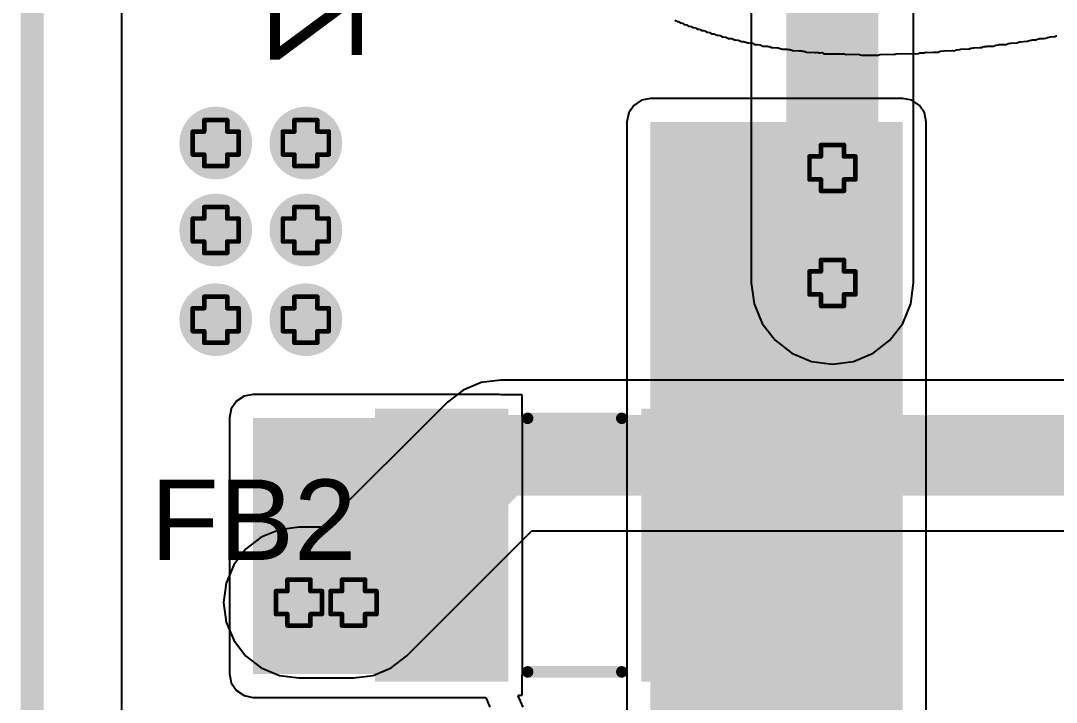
# Model space of a CAD drawing. Header units: inches. Extents: x 0 to 12.8, y -0.1 to 3.5.
# Drawn here: x -0.005 to 0.4453, y 0.6717 to 0.968 of the extents above; entities that cross this region are included whole.
import ezdxf

# ---------------------------------------------------------------- set-up
doc = ezdxf.new("R2010")
doc.units = ezdxf.units.IN
doc.header["$MEASUREMENT"] = 0
for name, color, linetype in [('Board Outline', 216, 'Continuous'), ('Bottom Layer', 5, 'Continuous'), ('Bottom Overlay', 54, 'Continuous'), ('Bottom Solder', 6, 'Continuous'), ('Drill Drawing', 1, 'Continuous'), ('Top Layer', 1, 'Continuous'), ('Top Overlay', 2, 'Continuous'), ('Top Paste', 8, 'Continuous'), ('Top Solder', 216, 'Continuous'), ('Via Holes', 16, 'Continuous')]:
    doc.layers.add(name, color=color, linetype=linetype)
doc.styles.add('Arial', font='', dxfattribs={"height": 0.2})
doc.styles.get('Arial').set_extended_font_data('Arial')

# ---------------------------------------------------------------- blocks, each defined once
blk = doc.blocks.new('IND_1210_39')
at = {"layer": 'Top Layer'}
for points in [[(-0.08291, 0.05531), (-0.03291, 0.05531), (-0.03291, -0.05531), (-0.08291, -0.05531)], [(0.03291, 0.05531), (0.08291, 0.05531), (0.08291, -0.05531), (0.03291, -0.05531)]]:
    blk.add_hatch(color=1, dxfattribs=at).paths.add_polyline_path(points)
at = {"layer": 'Top Paste'}
for points in [[(-0.08291, 0.05531), (-0.03291, 0.05531), (-0.03291, -0.05531), (-0.08291, -0.05531)], [(0.03291, 0.05531), (0.08291, 0.05531), (0.08291, -0.05531), (0.03291, -0.05531)]]:
    blk.add_hatch(color=8, dxfattribs=at).paths.add_polyline_path(points)
at = {"layer": 'Top Solder'}
for points in [[(-0.08691, 0.05931), (-0.02891, 0.05931), (-0.02891, -0.05931), (-0.08691, -0.05931)], [(0.02891, 0.05931), (0.08691, 0.05931), (0.08691, -0.05931), (0.02891, -0.05931)]]:
    blk.add_hatch(color=216, dxfattribs=at).paths.add_polyline_path(points)
at = {"layer": 'Top Overlay', "const_width": 0.005}
for points in [[(0.02047, 0.05512), (-0.02047, 0.05512)], [(0.02047, -0.05512), (-0.02047, -0.05512)]]:
    blk.add_lwpolyline(points, dxfattribs=at)
at = {"layer": 'Top Overlay', "const_width": 0.0025}
for points in [[(-0.02172, 0.05512, 1), (-0.01922, 0.05512, 1)], [(0.01922, 0.05512, 1), (0.02172, 0.05512, 1)], [(-0.02172, -0.05512, 1), (-0.01922, -0.05512, 1)], [(0.01922, -0.05512, 1), (0.02172, -0.05512, 1)]]:
    blk.add_lwpolyline(points, format="xyb", close=True, dxfattribs=at)

msp = doc.modelspace()

# ---------------------------------------------------------------- hatches: boundary and pattern name
at = {"layer": 'Bottom Layer'}
h = msp.add_hatch(color=5, dxfattribs=at)
edge = h.paths.add_edge_path()
edge.add_arc((0.0798, 0.91482), 0.01181, 0, 360)
h = msp.add_hatch(color=5, dxfattribs=at)
edge = h.paths.add_edge_path()
edge.add_arc((0.119, 0.91482), 0.01181, 0, 360)
h = msp.add_hatch(color=5, dxfattribs=at)
edge = h.paths.add_edge_path()
edge.add_arc((0.348, 0.904), 0.01181, 0, 360)
h = msp.add_hatch(color=5, dxfattribs=at)
edge = h.paths.add_edge_path()
edge.add_arc((0.0798, 0.877), 0.01181, 0, 360)
h = msp.add_hatch(color=5, dxfattribs=at)
edge = h.paths.add_edge_path()
edge.add_arc((0.119, 0.877), 0.01181, 0, 360)
h = msp.add_hatch(color=5, dxfattribs=at)
edge = h.paths.add_edge_path()
edge.add_arc((0.348, 0.854), 0.01181, 0, 360)
h = msp.add_hatch(color=5, dxfattribs=at)
edge = h.paths.add_edge_path()
edge.add_arc((0.0798, 0.838), 0.01181, 0, 360)
h = msp.add_hatch(color=5, dxfattribs=at)
edge = h.paths.add_edge_path()
edge.add_arc((0.119, 0.838), 0.01181, 0, 360)
h = msp.add_hatch(color=5, dxfattribs=at)
edge = h.paths.add_edge_path()
edge.add_arc((0.116, 0.715), 0.01181, 0, 360)
h = msp.add_hatch(color=5, dxfattribs=at)
edge = h.paths.add_edge_path()
edge.add_arc((0.13974, 0.715), 0.01181, 0, 360)
at = {"layer": 'Bottom Solder'}
h = msp.add_hatch(color=6, dxfattribs=at)
edge = h.paths.add_edge_path()
edge.add_arc((0.0798, 0.91482), 0.01581, 0, 360)
h = msp.add_hatch(color=6, dxfattribs=at)
edge = h.paths.add_edge_path()
edge.add_arc((0.119, 0.91482), 0.01581, 0, 360)
h = msp.add_hatch(color=6, dxfattribs=at)
edge = h.paths.add_edge_path()
edge.add_arc((0.348, 0.904), 0.01581, 0, 360)
h = msp.add_hatch(color=6, dxfattribs=at)
edge = h.paths.add_edge_path()
edge.add_arc((0.0798, 0.877), 0.01581, 0, 360)
h = msp.add_hatch(color=6, dxfattribs=at)
edge = h.paths.add_edge_path()
edge.add_arc((0.119, 0.877), 0.01581, 0, 360)
h = msp.add_hatch(color=6, dxfattribs=at)
edge = h.paths.add_edge_path()
edge.add_arc((0.348, 0.854), 0.01581, 0, 360)
h = msp.add_hatch(color=6, dxfattribs=at)
edge = h.paths.add_edge_path()
edge.add_arc((0.0798, 0.838), 0.01581, 0, 360)
h = msp.add_hatch(color=6, dxfattribs=at)
edge = h.paths.add_edge_path()
edge.add_arc((0.119, 0.838), 0.01581, 0, 360)
h = msp.add_hatch(color=6, dxfattribs=at)
edge = h.paths.add_edge_path()
edge.add_arc((0.116, 0.715), 0.01581, 0, 360)
h = msp.add_hatch(color=6, dxfattribs=at)
edge = h.paths.add_edge_path()
edge.add_arc((0.13974, 0.715), 0.01581, 0, 360)
at = {"layer": 'Top Layer'}
h = msp.add_hatch(color=1, dxfattribs=at)
edge = h.paths.add_edge_path()
edge.add_arc((0.0798, 0.91482), 0.01181, 0, 360)
h = msp.add_hatch(color=1, dxfattribs=at)
edge = h.paths.add_edge_path()
edge.add_arc((0.119, 0.91482), 0.01181, 0, 360)
for points in [[(0.26883, 0.49368), (0.37859, 0.49368), (0.37859, 0.924), (0.26883, 0.924)], [(0.096, 0.684), (0.203, 0.684), (0.203, 0.79531), (0.096, 0.79531)]]:
    msp.add_hatch(color=1, dxfattribs=at).paths.add_polyline_path(points)
h = msp.add_hatch(color=1, dxfattribs=at)
edge = h.paths.add_edge_path()
edge.add_arc((0.348, 0.904), 0.01181, 0, 360)
h = msp.add_hatch(color=1, dxfattribs=at)
edge = h.paths.add_edge_path()
edge.add_arc((0.0798, 0.877), 0.01181, 0, 360)
h = msp.add_hatch(color=1, dxfattribs=at)
edge = h.paths.add_edge_path()
edge.add_arc((0.119, 0.877), 0.01181, 0, 360)
h = msp.add_hatch(color=1, dxfattribs=at)
edge = h.paths.add_edge_path()
edge.add_arc((0.348, 0.854), 0.01181, 0, 360)
h = msp.add_hatch(color=1, dxfattribs=at)
edge = h.paths.add_edge_path()
edge.add_arc((0.0798, 0.838), 0.01181, 0, 360)
h = msp.add_hatch(color=1, dxfattribs=at)
edge = h.paths.add_edge_path()
edge.add_arc((0.119, 0.838), 0.01181, 0, 360)
h = msp.add_hatch(color=1, dxfattribs=at)
edge = h.paths.add_edge_path()
edge.add_arc((0.116, 0.715), 0.01181, 0, 360)
h = msp.add_hatch(color=1, dxfattribs=at)
edge = h.paths.add_edge_path()
edge.add_arc((0.13974, 0.715), 0.01181, 0, 360)
at = {"layer": 'Top Solder'}
h = msp.add_hatch(color=216, dxfattribs=at)
edge = h.paths.add_edge_path()
edge.add_arc((0.0798, 0.91482), 0.01581, 0, 360)
h = msp.add_hatch(color=216, dxfattribs=at)
edge = h.paths.add_edge_path()
edge.add_arc((0.119, 0.91482), 0.01581, 0, 360)
h = msp.add_hatch(color=216, dxfattribs=at)
edge = h.paths.add_edge_path()
edge.add_arc((0.348, 0.904), 0.01581, 0, 360)
h = msp.add_hatch(color=216, dxfattribs=at)
edge = h.paths.add_edge_path()
edge.add_arc((0.0798, 0.877), 0.01581, 0, 360)
h = msp.add_hatch(color=216, dxfattribs=at)
edge = h.paths.add_edge_path()
edge.add_arc((0.119, 0.877), 0.01581, 0, 360)
h = msp.add_hatch(color=216, dxfattribs=at)
edge = h.paths.add_edge_path()
edge.add_arc((0.348, 0.854), 0.01581, 0, 360)
h = msp.add_hatch(color=216, dxfattribs=at)
edge = h.paths.add_edge_path()
edge.add_arc((0.0798, 0.838), 0.01581, 0, 360)
h = msp.add_hatch(color=216, dxfattribs=at)
edge = h.paths.add_edge_path()
edge.add_arc((0.119, 0.838), 0.01581, 0, 360)
h = msp.add_hatch(color=216, dxfattribs=at)
edge = h.paths.add_edge_path()
edge.add_arc((0.116, 0.715), 0.01581, 0, 360)
h = msp.add_hatch(color=216, dxfattribs=at)
edge = h.paths.add_edge_path()
edge.add_arc((0.13974, 0.715), 0.01581, 0, 360)
at = {"layer": 'Via Holes'}
h = msp.add_hatch(color=7, dxfattribs=at)
edge = h.paths.add_edge_path()
edge.add_arc((0.0798, 0.91482), 0.00591, 0, 360)
h = msp.add_hatch(color=7, dxfattribs=at)
edge = h.paths.add_edge_path()
edge.add_arc((0.119, 0.91482), 0.00591, 0, 360)
h = msp.add_hatch(color=7, dxfattribs=at)
edge = h.paths.add_edge_path()
edge.add_arc((0.348, 0.904), 0.00591, 0, 360)
h = msp.add_hatch(color=7, dxfattribs=at)
edge = h.paths.add_edge_path()
edge.add_arc((0.0798, 0.877), 0.00591, 0, 360)
h = msp.add_hatch(color=7, dxfattribs=at)
edge = h.paths.add_edge_path()
edge.add_arc((0.119, 0.877), 0.00591, 0, 360)
h = msp.add_hatch(color=7, dxfattribs=at)
edge = h.paths.add_edge_path()
edge.add_arc((0.348, 0.854), 0.00591, 0, 360)
h = msp.add_hatch(color=7, dxfattribs=at)
edge = h.paths.add_edge_path()
edge.add_arc((0.0798, 0.838), 0.00591, 0, 360)
h = msp.add_hatch(color=7, dxfattribs=at)
edge = h.paths.add_edge_path()
edge.add_arc((0.119, 0.838), 0.00591, 0, 360)
h = msp.add_hatch(color=7, dxfattribs=at)
edge = h.paths.add_edge_path()
edge.add_arc((0.116, 0.715), 0.00591, 0, 360)
h = msp.add_hatch(color=7, dxfattribs=at)
edge = h.paths.add_edge_path()
edge.add_arc((0.13974, 0.715), 0.00591, 0, 360)

# ---------------------------------------------------------------- linework, layer by layer
at = {"layer": 'Board Outline', "const_width": 0.01}
msp.add_lwpolyline([(0, 0), (0, 1.95441)], dxfattribs=at)
at = {"layer": 'Bottom Layer'}
for p, q in [((0.039, 0.1), (0.039, 1.91)), ((0.3127, 1.513), (0.3127, 0.904)), ((0.3833, 0.904), (0.3833, 1.49838)), ((0.3127, 0.904), (0.3127, 0.854)), ((0.3833, 0.854), (0.3833, 0.904)), ((0.3127, 0.854), (0.3139, 0.84486)), ((0.3821, 0.84486), (0.3833, 0.854)), ((0.3139, 0.84486), (0.31743, 0.83635)), ((0.37857, 0.83635), (0.3821, 0.84486)), ((0.31743, 0.83635), (0.32304, 0.82904)), ((0.37296, 0.82904), (0.37857, 0.83635)), ((0.32304, 0.82904), (0.33035, 0.82343)), ((0.36565, 0.82343), (0.37296, 0.82904)), ((0.33035, 0.82343), (0.33886, 0.8199)), ((0.33886, 0.8199), (0.348, 0.8187)), ((0.348, 0.8187), (0.35714, 0.8199)), ((0.35714, 0.8199), (0.36565, 0.82343)), ((0.19526, 0.81066), (0.18735, 0.80739)), ((0.20374, 0.81178), (0.19526, 0.81066)), ((0.659, 0.81178), (0.20374, 0.81178)), ((0.18735, 0.80739), (0.18056, 0.80218)), ((0.18056, 0.80218), (0.12616, 0.74778)), ((0.116, 0.74778), (0.10752, 0.74666)), ((0.12616, 0.74778), (0.116, 0.74778)), ((0.09961, 0.74339), (0.09282, 0.73818)), ((0.10752, 0.74666), (0.09961, 0.74339)), ((0.16292, 0.69182), (0.21732, 0.74622)), ((0.21732, 0.74622), (0.64542, 0.74622)), ((0.09282, 0.73818), (0.08761, 0.73139)), ((0.08761, 0.73139), (0.08434, 0.72348)), ((0.08434, 0.72348), (0.08322, 0.715)), ((0.08322, 0.715), (0.08434, 0.70652)), ((0.08434, 0.70652), (0.08761, 0.69861)), ((0.08761, 0.69861), (0.09282, 0.69182)), ((0.09282, 0.69182), (0.09961, 0.68661)), ((0.15613, 0.68661), (0.16292, 0.69182)), ((0.09961, 0.68661), (0.10752, 0.68334)), ((0.14823, 0.68334), (0.15613, 0.68661)), ((0.10752, 0.68334), (0.116, 0.68222)), ((0.116, 0.68222), (0.13974, 0.68222)), ((0.13974, 0.68222), (0.14823, 0.68334))]:
    msp.add_line(p, q, dxfattribs=at)
for points, const_width in [([(0.348, 0.904), (0.348, 1.513)], 0.04), ([(0.348, 0.854), (0.348, 0.904)], 0.04), ([(0.13974, 0.715), (0.20374, 0.779)], 0.035), ([(0.20374, 0.779), (0.60536, 0.779)], 0.035), ([(0.116, 0.715), (0.13974, 0.715)], 0.035)]:
    msp.add_lwpolyline(points, dxfattribs=dict(at, const_width=const_width))
for points, const_width in [([(0.338, 0.904, 1), (0.358, 0.904, 1)], 0.02), ([(0.338, 0.904, 1), (0.358, 0.904, 1)], 0.02), ([(0.338, 0.854, 1), (0.358, 0.854, 1)], 0.02), ([(0.19499, 0.779, 1), (0.21249, 0.779, 1)], 0.0175), ([(0.19499, 0.779, 1), (0.21249, 0.779, 1)], 0.0175), ([(0.10725, 0.715, 1), (0.12475, 0.715, 1)], 0.0175), ([(0.13099, 0.715, 1), (0.14849, 0.715, 1)], 0.0175), ([(0.13099, 0.715, 1), (0.14849, 0.715, 1)], 0.0175)]:
    msp.add_lwpolyline(points, format="xyb", close=True, dxfattribs=dict(at, const_width=const_width))
at = {"layer": 'Bottom Overlay'}
for p, q in [((0.27942, 0.96825), (0.27998, 0.9679)), ((0.27998, 0.9679), (0.28043, 0.96773)), ((0.28043, 0.96773), (0.28102, 0.96762)), ((0.28102, 0.96762), (0.28158, 0.96727)), ((0.28158, 0.96727), (0.28189, 0.9671)), ((0.28189, 0.9671), (0.28217, 0.96703)), ((0.28217, 0.96703), (0.28283, 0.96693)), ((0.28283, 0.96693), (0.28321, 0.96668)), ((0.28321, 0.96668), (0.28335, 0.96654)), ((0.28335, 0.96654), (0.2837, 0.9664)), ((0.2837, 0.9664), (0.28471, 0.96623)), ((0.28471, 0.96623), (0.28495, 0.96606)), ((0.28495, 0.96606), (0.28509, 0.96592)), ((0.28509, 0.96592), (0.28523, 0.96585)), ((0.28523, 0.96585), (0.28558, 0.96571)), ((0.28558, 0.96571), (0.28655, 0.96557)), ((0.28655, 0.96557), (0.28693, 0.96526)), ((0.28693, 0.96526), (0.28732, 0.96508)), ((0.28732, 0.96508), (0.28759, 0.96501)), ((0.28759, 0.96501), (0.28843, 0.96494)), ((0.28843, 0.96494), (0.28909, 0.96449)), ((0.28909, 0.96449), (0.28947, 0.96439)), ((0.28947, 0.96439), (0.28996, 0.96432)), ((0.28996, 0.96432), (0.29052, 0.96425)), ((0.29052, 0.96425), (0.29121, 0.96376)), ((0.29121, 0.96376), (0.2917, 0.96369)), ((0.2917, 0.96369), (0.29253, 0.96355)), ((0.29253, 0.96355), (0.29302, 0.9632)), ((0.29302, 0.9632), (0.29337, 0.96306)), ((0.29337, 0.96306), (0.29386, 0.96299)), ((0.29386, 0.96299), (0.29469, 0.96293)), ((0.29469, 0.96293), (0.29518, 0.96258)), ((0.29518, 0.96258), (0.29532, 0.96244)), ((0.29532, 0.96244), (0.2956, 0.96237)), ((0.2956, 0.96237), (0.29608, 0.9623)), ((0.29608, 0.9623), (0.29629, 0.96237)), ((0.29629, 0.96237), (0.2965, 0.9623)), ((0.2965, 0.9623), (0.29695, 0.96219)), ((0.29695, 0.96219), (0.29706, 0.96209)), ((0.29706, 0.96209), (0.2972, 0.96202)), ((0.2972, 0.96202), (0.29734, 0.96188)), ((0.29734, 0.96188), (0.29782, 0.96174)), ((0.29782, 0.96174), (0.29831, 0.96167)), ((0.29831, 0.96167), (0.29918, 0.96157)), ((0.29918, 0.96157), (0.29953, 0.96143)), ((0.29953, 0.96143), (0.29977, 0.96126)), ((0.29977, 0.96126), (0.29991, 0.96112)), ((0.29991, 0.96112), (0.30019, 0.96105)), ((0.30019, 0.96105), (0.30068, 0.96098)), ((0.30068, 0.96098), (0.30165, 0.96091)), ((0.30165, 0.96091), (0.30221, 0.96056)), ((0.30221, 0.96056), (0.30255, 0.96042)), ((0.30255, 0.96042), (0.30283, 0.96035)), ((0.30283, 0.96035), (0.30402, 0.96028)), ((0.30402, 0.96028), (0.30422, 0.96021)), ((0.30422, 0.96021), (0.30513, 0.95979)), ((0.30513, 0.95979), (0.30541, 0.95972)), ((0.30541, 0.95972), (0.30589, 0.95966)), ((0.30589, 0.95966), (0.3068, 0.95959)), ((0.3068, 0.95959), (0.30701, 0.95952)), ((0.30701, 0.95952), (0.30739, 0.95941)), ((0.30739, 0.95941), (0.30798, 0.9591)), ((0.43263, 0.95906), (0.43364, 0.95938)), ((0.43364, 0.95938), (0.43434, 0.95959)), ((0.43434, 0.95959), (0.43483, 0.95966)), ((0.43483, 0.95966), (0.4367, 0.95972)), ((0.4367, 0.95972), (0.43719, 0.95993)), ((0.43719, 0.95993), (0.43775, 0.96007)), ((0.43775, 0.96007), (0.4381, 0.96021)), ((0.4381, 0.96021), (0.43858, 0.96028)), ((0.43858, 0.96028), (0.43991, 0.96035)), ((0.43991, 0.96035), (0.44081, 0.96042)), ((0.44081, 0.96042), (0.4413, 0.96063)), ((0.4413, 0.96063), (0.44157, 0.9607)), ((0.44157, 0.9607), (0.44227, 0.96091)), ((0.44227, 0.96091), (0.44276, 0.96098)), ((0.44276, 0.96098), (0.44467, 0.96108)), ((0.44467, 0.96108), (0.44526, 0.96139)), ((0.44526, 0.96139), (0.44554, 0.96146)), ((0.30798, 0.9591), (0.30826, 0.95903)), ((0.30826, 0.95903), (0.30885, 0.95899)), ((0.30885, 0.95899), (0.30896, 0.95903)), ((0.30896, 0.95903), (0.30916, 0.95896)), ((0.30916, 0.95896), (0.30993, 0.95889)), ((0.30993, 0.95889), (0.31069, 0.95854)), ((0.31069, 0.95854), (0.31118, 0.9584)), ((0.31118, 0.9584), (0.31167, 0.95833)), ((0.31167, 0.95833), (0.31306, 0.95826)), ((0.31306, 0.95826), (0.31327, 0.95819)), ((0.31327, 0.95819), (0.31362, 0.95805)), ((0.31362, 0.95805), (0.31376, 0.95792)), ((0.31376, 0.95792), (0.3139, 0.95785)), ((0.3139, 0.95785), (0.31424, 0.95771)), ((0.31424, 0.95771), (0.3147, 0.95767)), ((0.3147, 0.95767), (0.31515, 0.95771)), ((0.31515, 0.95771), (0.31536, 0.95764)), ((0.31536, 0.95764), (0.31654, 0.95757)), ((0.31654, 0.95757), (0.31717, 0.95722)), ((0.31717, 0.95722), (0.31765, 0.95701)), ((0.31765, 0.95701), (0.31974, 0.95694)), ((0.31974, 0.95694), (0.31995, 0.95687)), ((0.31995, 0.95687), (0.32061, 0.95677)), ((0.32061, 0.95677), (0.32096, 0.95663)), ((0.32096, 0.95663), (0.32127, 0.95645)), ((0.32127, 0.95645), (0.32155, 0.95638)), ((0.32155, 0.95638), (0.32204, 0.95632)), ((0.32204, 0.95632), (0.32412, 0.95625)), ((0.32412, 0.95625), (0.32433, 0.95618)), ((0.32433, 0.95618), (0.32489, 0.95611)), ((0.32489, 0.95611), (0.32552, 0.95583)), ((0.32552, 0.95583), (0.32579, 0.95576)), ((0.32579, 0.95576), (0.32628, 0.95569)), ((0.32628, 0.95569), (0.32844, 0.95562)), ((0.32844, 0.95562), (0.32865, 0.95555)), ((0.32865, 0.95555), (0.32941, 0.95548)), ((0.32941, 0.95548), (0.32962, 0.95541)), ((0.32962, 0.95541), (0.33, 0.95531)), ((0.33, 0.95531), (0.33056, 0.9551)), ((0.33056, 0.9551), (0.33098, 0.95503)), ((0.33098, 0.95503), (0.33327, 0.95496)), ((0.33327, 0.95496), (0.33453, 0.95489)), ((0.33453, 0.95489), (0.33512, 0.95471)), ((0.33512, 0.95471), (0.3356, 0.95478)), ((0.3356, 0.95478), (0.33637, 0.95444)), ((0.3945, 0.95461), (0.39482, 0.95471)), ((0.39482, 0.95471), (0.3953, 0.95478)), ((0.3953, 0.95478), (0.39642, 0.95485)), ((0.39642, 0.95485), (0.39663, 0.95492)), ((0.39663, 0.95492), (0.40007, 0.95503)), ((0.40007, 0.95503), (0.40038, 0.95506)), ((0.40038, 0.95506), (0.40059, 0.95499)), ((0.40059, 0.95499), (0.40129, 0.95506)), ((0.40129, 0.95506), (0.40171, 0.95534)), ((0.40171, 0.95534), (0.40219, 0.95541)), ((0.40219, 0.95541), (0.40317, 0.95548)), ((0.40317, 0.95548), (0.40338, 0.95555)), ((0.40338, 0.95555), (0.40365, 0.95562)), ((0.40365, 0.95562), (0.40724, 0.95572)), ((0.40724, 0.95572), (0.40752, 0.95579)), ((0.40752, 0.95579), (0.40811, 0.95604)), ((0.40811, 0.95604), (0.40859, 0.95611)), ((0.40859, 0.95611), (0.40929, 0.95618)), ((0.40929, 0.95618), (0.4095, 0.95625)), ((0.4095, 0.95625), (0.41197, 0.95635)), ((0.41197, 0.95635), (0.4127, 0.95638)), ((0.4127, 0.95638), (0.41291, 0.95632)), ((0.41291, 0.95632), (0.41312, 0.95638)), ((0.41312, 0.95638), (0.41346, 0.95659)), ((0.41346, 0.95659), (0.41395, 0.9568)), ((0.41395, 0.9568), (0.41444, 0.95673)), ((0.41444, 0.95673), (0.41479, 0.95687)), ((0.41479, 0.95687), (0.41507, 0.95694)), ((0.41507, 0.95694), (0.41806, 0.95701)), ((0.41806, 0.95701), (0.41861, 0.95708)), ((0.41861, 0.95708), (0.41882, 0.95729)), ((0.41882, 0.95729), (0.41896, 0.95736)), ((0.41896, 0.95736), (0.41917, 0.95743)), ((0.41917, 0.95743), (0.42007, 0.9575)), ((0.42007, 0.9575), (0.42028, 0.95757)), ((0.42028, 0.95757), (0.42056, 0.95764)), ((0.42056, 0.95764), (0.42101, 0.9576)), ((0.42101, 0.9576), (0.42254, 0.95767)), ((0.42254, 0.95767), (0.42352, 0.95774)), ((0.42352, 0.95774), (0.4238, 0.95781)), ((0.4238, 0.95781), (0.42453, 0.95812)), ((0.42453, 0.95812), (0.42543, 0.95819)), ((0.42543, 0.95819), (0.42564, 0.95826)), ((0.42564, 0.95826), (0.42829, 0.9584)), ((0.42829, 0.9584), (0.42891, 0.95868)), ((0.42891, 0.95868), (0.4294, 0.95882)), ((0.4294, 0.95882), (0.42968, 0.95889)), ((0.42968, 0.95889), (0.4311, 0.95899)), ((0.4311, 0.95899), (0.43263, 0.95906)), ((0.33637, 0.95444), (0.33665, 0.95437)), ((0.33665, 0.95437), (0.34037, 0.95426)), ((0.34037, 0.95426), (0.34082, 0.95423)), ((0.34082, 0.95423), (0.34103, 0.9543)), ((0.34103, 0.9543), (0.34183, 0.95419)), ((0.34183, 0.95419), (0.34211, 0.95412)), ((0.34211, 0.95412), (0.34267, 0.95405)), ((0.34267, 0.95405), (0.34347, 0.95416)), ((0.34347, 0.95416), (0.34416, 0.95374)), ((0.34416, 0.95374), (0.34444, 0.95367)), ((0.34444, 0.95367), (0.35314, 0.9536)), ((0.35314, 0.9536), (0.35349, 0.95346)), ((0.35349, 0.95346), (0.35376, 0.95339)), ((0.35376, 0.95339), (0.35964, 0.95343)), ((0.35964, 0.95343), (0.35989, 0.95325)), ((0.35989, 0.95325), (0.36003, 0.95311)), ((0.36003, 0.95311), (0.36058, 0.95298)), ((0.36058, 0.95298), (0.36107, 0.95304)), ((0.36107, 0.95304), (0.36744, 0.95301)), ((0.36744, 0.95301), (0.36785, 0.95308)), ((0.36785, 0.95308), (0.36859, 0.95339)), ((0.36859, 0.95339), (0.37499, 0.95346)), ((0.37499, 0.95346), (0.3752, 0.95353)), ((0.3752, 0.95353), (0.37568, 0.9536)), ((0.37568, 0.9536), (0.38511, 0.95371)), ((0.38511, 0.95371), (0.38535, 0.95381)), ((0.38535, 0.95381), (0.38598, 0.95409)), ((0.38598, 0.95409), (0.38748, 0.95405)), ((0.38748, 0.95405), (0.38782, 0.95412)), ((0.38782, 0.95412), (0.38821, 0.95423)), ((0.38821, 0.95423), (0.38849, 0.9543)), ((0.38849, 0.9543), (0.38963, 0.95426)), ((0.38963, 0.95426), (0.39193, 0.95433)), ((0.39193, 0.95433), (0.39395, 0.9544)), ((0.39395, 0.9544), (0.3945, 0.95461))]:
    msp.add_line(p, q, dxfattribs=at)
at = {"layer": 'Drill Drawing', "const_width": 0.002}
for points in [[(0.0748, 0.91982), (0.0748, 0.92482)], [(0.0748, 0.92482), (0.0848, 0.92482)], [(0.0848, 0.91982), (0.0848, 0.92482)], [(0.114, 0.91982), (0.114, 0.92482)], [(0.114, 0.92482), (0.124, 0.92482)], [(0.124, 0.91982), (0.124, 0.92482)], [(0.0698, 0.90982), (0.0698, 0.91982)], [(0.0698, 0.91982), (0.0748, 0.91982)], [(0.0848, 0.91982), (0.0898, 0.91982)], [(0.0898, 0.90982), (0.0898, 0.91982)], [(0.109, 0.90982), (0.109, 0.91982)], [(0.109, 0.91982), (0.114, 0.91982)], [(0.124, 0.91982), (0.129, 0.91982)], [(0.129, 0.90982), (0.129, 0.91982)], [(0.343, 0.909), (0.343, 0.914)], [(0.343, 0.914), (0.353, 0.914)], [(0.353, 0.909), (0.353, 0.914)], [(0.0698, 0.90982), (0.0748, 0.90982)], [(0.0748, 0.90482), (0.0748, 0.90982)], [(0.0848, 0.90982), (0.0898, 0.90982)], [(0.0848, 0.90482), (0.0848, 0.90982)], [(0.109, 0.90982), (0.114, 0.90982)], [(0.114, 0.90482), (0.114, 0.90982)], [(0.124, 0.90982), (0.129, 0.90982)], [(0.124, 0.90482), (0.124, 0.90982)], [(0.338, 0.899), (0.338, 0.909)], [(0.338, 0.909), (0.343, 0.909)], [(0.353, 0.909), (0.358, 0.909)], [(0.358, 0.899), (0.358, 0.909)], [(0.0748, 0.90482), (0.0848, 0.90482)], [(0.114, 0.90482), (0.124, 0.90482)], [(0.338, 0.899), (0.343, 0.899)], [(0.343, 0.894), (0.343, 0.899)], [(0.353, 0.899), (0.358, 0.899)], [(0.353, 0.894), (0.353, 0.899)], [(0.343, 0.894), (0.353, 0.894)], [(0.0748, 0.882), (0.0748, 0.887)], [(0.0748, 0.887), (0.0848, 0.887)], [(0.0848, 0.882), (0.0848, 0.887)], [(0.114, 0.882), (0.114, 0.887)], [(0.114, 0.887), (0.124, 0.887)], [(0.124, 0.882), (0.124, 0.887)], [(0.0698, 0.872), (0.0698, 0.882)], [(0.0698, 0.882), (0.0748, 0.882)], [(0.0848, 0.882), (0.0898, 0.882)], [(0.0898, 0.872), (0.0898, 0.882)], [(0.109, 0.872), (0.109, 0.882)], [(0.109, 0.882), (0.114, 0.882)], [(0.124, 0.882), (0.129, 0.882)], [(0.129, 0.872), (0.129, 0.882)], [(0.0698, 0.872), (0.0748, 0.872)], [(0.0748, 0.867), (0.0748, 0.872)], [(0.0848, 0.872), (0.0898, 0.872)], [(0.0848, 0.867), (0.0848, 0.872)], [(0.109, 0.872), (0.114, 0.872)], [(0.114, 0.867), (0.114, 0.872)], [(0.124, 0.872), (0.129, 0.872)], [(0.124, 0.867), (0.124, 0.872)], [(0.0748, 0.867), (0.0848, 0.867)], [(0.114, 0.867), (0.124, 0.867)], [(0.343, 0.859), (0.343, 0.864)], [(0.343, 0.864), (0.353, 0.864)], [(0.353, 0.859), (0.353, 0.864)], [(0.338, 0.849), (0.338, 0.859)], [(0.338, 0.859), (0.343, 0.859)], [(0.353, 0.859), (0.358, 0.859)], [(0.358, 0.849), (0.358, 0.859)], [(0.0748, 0.843), (0.0748, 0.848)], [(0.0748, 0.848), (0.0848, 0.848)], [(0.0848, 0.843), (0.0848, 0.848)], [(0.114, 0.843), (0.114, 0.848)], [(0.114, 0.848), (0.124, 0.848)], [(0.124, 0.843), (0.124, 0.848)], [(0.338, 0.849), (0.343, 0.849)], [(0.343, 0.844), (0.343, 0.849)], [(0.353, 0.849), (0.358, 0.849)], [(0.353, 0.844), (0.353, 0.849)], [(0.0698, 0.833), (0.0698, 0.843)], [(0.0698, 0.843), (0.0748, 0.843)], [(0.0848, 0.843), (0.0898, 0.843)], [(0.0898, 0.833), (0.0898, 0.843)], [(0.109, 0.833), (0.109, 0.843)], [(0.109, 0.843), (0.114, 0.843)], [(0.124, 0.843), (0.129, 0.843)], [(0.129, 0.833), (0.129, 0.843)], [(0.343, 0.844), (0.353, 0.844)], [(0.0698, 0.833), (0.0748, 0.833)], [(0.0748, 0.828), (0.0748, 0.833)], [(0.0848, 0.833), (0.0898, 0.833)], [(0.0848, 0.828), (0.0848, 0.833)], [(0.109, 0.833), (0.114, 0.833)], [(0.114, 0.828), (0.114, 0.833)], [(0.124, 0.833), (0.129, 0.833)], [(0.124, 0.828), (0.124, 0.833)], [(0.0748, 0.828), (0.0848, 0.828)], [(0.114, 0.828), (0.124, 0.828)], [(0.111, 0.72), (0.111, 0.725)], [(0.111, 0.725), (0.121, 0.725)], [(0.121, 0.72), (0.121, 0.725)], [(0.13474, 0.72), (0.13474, 0.725)], [(0.13474, 0.725), (0.14474, 0.725)], [(0.14474, 0.72), (0.14474, 0.725)], [(0.106, 0.71), (0.106, 0.72)], [(0.106, 0.72), (0.111, 0.72)], [(0.121, 0.72), (0.126, 0.72)], [(0.126, 0.71), (0.126, 0.72)], [(0.12974, 0.71), (0.12974, 0.72)], [(0.12974, 0.72), (0.13474, 0.72)], [(0.14474, 0.72), (0.14974, 0.72)], [(0.14974, 0.71), (0.14974, 0.72)], [(0.106, 0.71), (0.111, 0.71)], [(0.111, 0.705), (0.111, 0.71)], [(0.121, 0.71), (0.126, 0.71)], [(0.121, 0.705), (0.121, 0.71)], [(0.12974, 0.71), (0.13474, 0.71)], [(0.13474, 0.705), (0.13474, 0.71)], [(0.14474, 0.71), (0.14974, 0.71)], [(0.14474, 0.705), (0.14474, 0.71)], [(0.111, 0.705), (0.121, 0.705)], [(0.13474, 0.705), (0.14474, 0.705)]]:
    msp.add_lwpolyline(points, dxfattribs=at)
at = {"layer": 'Drill Drawing', "const_width": 0.001}
for points in [[(0.0743, 0.92482, 1), (0.0753, 0.92482, 1)], [(0.0743, 0.92482, 1), (0.0753, 0.92482, 1)], [(0.0843, 0.92482, 1), (0.0853, 0.92482, 1)], [(0.0843, 0.92482, 1), (0.0853, 0.92482, 1)], [(0.1135, 0.92482, 1), (0.1145, 0.92482, 1)], [(0.1135, 0.92482, 1), (0.1145, 0.92482, 1)], [(0.1235, 0.92482, 1), (0.1245, 0.92482, 1)], [(0.1235, 0.92482, 1), (0.1245, 0.92482, 1)], [(0.0693, 0.91982, 1), (0.0703, 0.91982, 1)], [(0.0693, 0.91982, 1), (0.0703, 0.91982, 1)], [(0.0743, 0.91982, 1), (0.0753, 0.91982, 1)], [(0.0743, 0.91982, 1), (0.0753, 0.91982, 1)], [(0.0843, 0.91982, 1), (0.0853, 0.91982, 1)], [(0.0843, 0.91982, 1), (0.0853, 0.91982, 1)], [(0.0893, 0.91982, 1), (0.0903, 0.91982, 1)], [(0.0893, 0.91982, 1), (0.0903, 0.91982, 1)], [(0.1085, 0.91982, 1), (0.1095, 0.91982, 1)], [(0.1085, 0.91982, 1), (0.1095, 0.91982, 1)], [(0.1135, 0.91982, 1), (0.1145, 0.91982, 1)], [(0.1135, 0.91982, 1), (0.1145, 0.91982, 1)], [(0.1235, 0.91982, 1), (0.1245, 0.91982, 1)], [(0.1235, 0.91982, 1), (0.1245, 0.91982, 1)], [(0.1285, 0.91982, 1), (0.1295, 0.91982, 1)], [(0.1285, 0.91982, 1), (0.1295, 0.91982, 1)], [(0.3425, 0.914, 1), (0.3435, 0.914, 1)], [(0.3425, 0.914, 1), (0.3435, 0.914, 1)], [(0.3525, 0.914, 1), (0.3535, 0.914, 1)], [(0.3525, 0.914, 1), (0.3535, 0.914, 1)], [(0.0693, 0.90982, 1), (0.0703, 0.90982, 1)], [(0.0693, 0.90982, 1), (0.0703, 0.90982, 1)], [(0.0743, 0.90982, 1), (0.0753, 0.90982, 1)], [(0.0743, 0.90982, 1), (0.0753, 0.90982, 1)], [(0.0843, 0.90982, 1), (0.0853, 0.90982, 1)], [(0.0843, 0.90982, 1), (0.0853, 0.90982, 1)], [(0.0893, 0.90982, 1), (0.0903, 0.90982, 1)], [(0.0893, 0.90982, 1), (0.0903, 0.90982, 1)], [(0.1085, 0.90982, 1), (0.1095, 0.90982, 1)], [(0.1085, 0.90982, 1), (0.1095, 0.90982, 1)], [(0.1135, 0.90982, 1), (0.1145, 0.90982, 1)], [(0.1135, 0.90982, 1), (0.1145, 0.90982, 1)], [(0.1235, 0.90982, 1), (0.1245, 0.90982, 1)], [(0.1235, 0.90982, 1), (0.1245, 0.90982, 1)], [(0.1285, 0.90982, 1), (0.1295, 0.90982, 1)], [(0.1285, 0.90982, 1), (0.1295, 0.90982, 1)], [(0.3375, 0.909, 1), (0.3385, 0.909, 1)], [(0.3375, 0.909, 1), (0.3385, 0.909, 1)], [(0.3425, 0.909, 1), (0.3435, 0.909, 1)], [(0.3425, 0.909, 1), (0.3435, 0.909, 1)], [(0.3525, 0.909, 1), (0.3535, 0.909, 1)], [(0.3525, 0.909, 1), (0.3535, 0.909, 1)], [(0.3575, 0.909, 1), (0.3585, 0.909, 1)], [(0.3575, 0.909, 1), (0.3585, 0.909, 1)], [(0.0743, 0.90482, 1), (0.0753, 0.90482, 1)], [(0.0743, 0.90482, 1), (0.0753, 0.90482, 1)], [(0.0843, 0.90482, 1), (0.0853, 0.90482, 1)], [(0.0843, 0.90482, 1), (0.0853, 0.90482, 1)], [(0.1135, 0.90482, 1), (0.1145, 0.90482, 1)], [(0.1135, 0.90482, 1), (0.1145, 0.90482, 1)], [(0.1235, 0.90482, 1), (0.1245, 0.90482, 1)], [(0.1235, 0.90482, 1), (0.1245, 0.90482, 1)], [(0.3375, 0.899, 1), (0.3385, 0.899, 1)], [(0.3375, 0.899, 1), (0.3385, 0.899, 1)], [(0.3425, 0.899, 1), (0.3435, 0.899, 1)], [(0.3425, 0.899, 1), (0.3435, 0.899, 1)], [(0.3525, 0.899, 1), (0.3535, 0.899, 1)], [(0.3525, 0.899, 1), (0.3535, 0.899, 1)], [(0.3575, 0.899, 1), (0.3585, 0.899, 1)], [(0.3575, 0.899, 1), (0.3585, 0.899, 1)], [(0.3425, 0.894, 1), (0.3435, 0.894, 1)], [(0.3425, 0.894, 1), (0.3435, 0.894, 1)], [(0.3525, 0.894, 1), (0.3535, 0.894, 1)], [(0.3525, 0.894, 1), (0.3535, 0.894, 1)], [(0.0743, 0.887, 1), (0.0753, 0.887, 1)], [(0.0743, 0.887, 1), (0.0753, 0.887, 1)], [(0.0843, 0.887, 1), (0.0853, 0.887, 1)], [(0.0843, 0.887, 1), (0.0853, 0.887, 1)], [(0.1135, 0.887, 1), (0.1145, 0.887, 1)], [(0.1135, 0.887, 1), (0.1145, 0.887, 1)], [(0.1235, 0.887, 1), (0.1245, 0.887, 1)], [(0.1235, 0.887, 1), (0.1245, 0.887, 1)], [(0.0693, 0.882, 1), (0.0703, 0.882, 1)], [(0.0693, 0.882, 1), (0.0703, 0.882, 1)], [(0.0743, 0.882, 1), (0.0753, 0.882, 1)], [(0.0743, 0.882, 1), (0.0753, 0.882, 1)], [(0.0843, 0.882, 1), (0.0853, 0.882, 1)], [(0.0843, 0.882, 1), (0.0853, 0.882, 1)], [(0.0893, 0.882, 1), (0.0903, 0.882, 1)], [(0.0893, 0.882, 1), (0.0903, 0.882, 1)], [(0.1085, 0.882, 1), (0.1095, 0.882, 1)], [(0.1085, 0.882, 1), (0.1095, 0.882, 1)], [(0.1135, 0.882, 1), (0.1145, 0.882, 1)], [(0.1135, 0.882, 1), (0.1145, 0.882, 1)], [(0.1235, 0.882, 1), (0.1245, 0.882, 1)], [(0.1235, 0.882, 1), (0.1245, 0.882, 1)], [(0.1285, 0.882, 1), (0.1295, 0.882, 1)], [(0.1285, 0.882, 1), (0.1295, 0.882, 1)], [(0.0693, 0.872, 1), (0.0703, 0.872, 1)], [(0.0693, 0.872, 1), (0.0703, 0.872, 1)], [(0.0743, 0.872, 1), (0.0753, 0.872, 1)], [(0.0743, 0.872, 1), (0.0753, 0.872, 1)], [(0.0843, 0.872, 1), (0.0853, 0.872, 1)], [(0.0843, 0.872, 1), (0.0853, 0.872, 1)], [(0.0893, 0.872, 1), (0.0903, 0.872, 1)], [(0.0893, 0.872, 1), (0.0903, 0.872, 1)], [(0.1085, 0.872, 1), (0.1095, 0.872, 1)], [(0.1085, 0.872, 1), (0.1095, 0.872, 1)], [(0.1135, 0.872, 1), (0.1145, 0.872, 1)], [(0.1135, 0.872, 1), (0.1145, 0.872, 1)], [(0.1235, 0.872, 1), (0.1245, 0.872, 1)], [(0.1235, 0.872, 1), (0.1245, 0.872, 1)], [(0.1285, 0.872, 1), (0.1295, 0.872, 1)], [(0.1285, 0.872, 1), (0.1295, 0.872, 1)], [(0.0743, 0.867, 1), (0.0753, 0.867, 1)], [(0.0743, 0.867, 1), (0.0753, 0.867, 1)], [(0.0843, 0.867, 1), (0.0853, 0.867, 1)], [(0.0843, 0.867, 1), (0.0853, 0.867, 1)], [(0.1135, 0.867, 1), (0.1145, 0.867, 1)], [(0.1135, 0.867, 1), (0.1145, 0.867, 1)], [(0.1235, 0.867, 1), (0.1245, 0.867, 1)], [(0.1235, 0.867, 1), (0.1245, 0.867, 1)], [(0.3425, 0.864, 1), (0.3435, 0.864, 1)], [(0.3425, 0.864, 1), (0.3435, 0.864, 1)], [(0.3525, 0.864, 1), (0.3535, 0.864, 1)], [(0.3525, 0.864, 1), (0.3535, 0.864, 1)], [(0.3375, 0.859, 1), (0.3385, 0.859, 1)], [(0.3375, 0.859, 1), (0.3385, 0.859, 1)], [(0.3425, 0.859, 1), (0.3435, 0.859, 1)], [(0.3425, 0.859, 1), (0.3435, 0.859, 1)], [(0.3525, 0.859, 1), (0.3535, 0.859, 1)], [(0.3525, 0.859, 1), (0.3535, 0.859, 1)], [(0.3575, 0.859, 1), (0.3585, 0.859, 1)], [(0.3575, 0.859, 1), (0.3585, 0.859, 1)], [(0.0743, 0.848, 1), (0.0753, 0.848, 1)], [(0.0743, 0.848, 1), (0.0753, 0.848, 1)], [(0.0843, 0.848, 1), (0.0853, 0.848, 1)], [(0.0843, 0.848, 1), (0.0853, 0.848, 1)], [(0.1135, 0.848, 1), (0.1145, 0.848, 1)], [(0.1135, 0.848, 1), (0.1145, 0.848, 1)], [(0.1235, 0.848, 1), (0.1245, 0.848, 1)], [(0.1235, 0.848, 1), (0.1245, 0.848, 1)], [(0.3375, 0.849, 1), (0.3385, 0.849, 1)], [(0.3375, 0.849, 1), (0.3385, 0.849, 1)], [(0.3425, 0.849, 1), (0.3435, 0.849, 1)], [(0.3425, 0.849, 1), (0.3435, 0.849, 1)], [(0.3525, 0.849, 1), (0.3535, 0.849, 1)], [(0.3525, 0.849, 1), (0.3535, 0.849, 1)], [(0.3575, 0.849, 1), (0.3585, 0.849, 1)], [(0.3575, 0.849, 1), (0.3585, 0.849, 1)], [(0.0693, 0.843, 1), (0.0703, 0.843, 1)], [(0.0693, 0.843, 1), (0.0703, 0.843, 1)], [(0.0743, 0.843, 1), (0.0753, 0.843, 1)], [(0.0743, 0.843, 1), (0.0753, 0.843, 1)], [(0.0843, 0.843, 1), (0.0853, 0.843, 1)], [(0.0843, 0.843, 1), (0.0853, 0.843, 1)], [(0.0893, 0.843, 1), (0.0903, 0.843, 1)], [(0.0893, 0.843, 1), (0.0903, 0.843, 1)], [(0.1085, 0.843, 1), (0.1095, 0.843, 1)], [(0.1085, 0.843, 1), (0.1095, 0.843, 1)], [(0.1135, 0.843, 1), (0.1145, 0.843, 1)], [(0.1135, 0.843, 1), (0.1145, 0.843, 1)], [(0.1235, 0.843, 1), (0.1245, 0.843, 1)], [(0.1235, 0.843, 1), (0.1245, 0.843, 1)], [(0.1285, 0.843, 1), (0.1295, 0.843, 1)], [(0.1285, 0.843, 1), (0.1295, 0.843, 1)], [(0.3425, 0.844, 1), (0.3435, 0.844, 1)], [(0.3425, 0.844, 1), (0.3435, 0.844, 1)], [(0.3525, 0.844, 1), (0.3535, 0.844, 1)], [(0.3525, 0.844, 1), (0.3535, 0.844, 1)], [(0.0693, 0.833, 1), (0.0703, 0.833, 1)], [(0.0693, 0.833, 1), (0.0703, 0.833, 1)], [(0.0743, 0.833, 1), (0.0753, 0.833, 1)], [(0.0743, 0.833, 1), (0.0753, 0.833, 1)], [(0.0843, 0.833, 1), (0.0853, 0.833, 1)], [(0.0843, 0.833, 1), (0.0853, 0.833, 1)], [(0.0893, 0.833, 1), (0.0903, 0.833, 1)], [(0.0893, 0.833, 1), (0.0903, 0.833, 1)], [(0.1085, 0.833, 1), (0.1095, 0.833, 1)], [(0.1085, 0.833, 1), (0.1095, 0.833, 1)], [(0.1135, 0.833, 1), (0.1145, 0.833, 1)], [(0.1135, 0.833, 1), (0.1145, 0.833, 1)], [(0.1235, 0.833, 1), (0.1245, 0.833, 1)], [(0.1235, 0.833, 1), (0.1245, 0.833, 1)], [(0.1285, 0.833, 1), (0.1295, 0.833, 1)], [(0.1285, 0.833, 1), (0.1295, 0.833, 1)], [(0.0743, 0.828, 1), (0.0753, 0.828, 1)], [(0.0743, 0.828, 1), (0.0753, 0.828, 1)], [(0.0843, 0.828, 1), (0.0853, 0.828, 1)], [(0.0843, 0.828, 1), (0.0853, 0.828, 1)], [(0.1135, 0.828, 1), (0.1145, 0.828, 1)], [(0.1135, 0.828, 1), (0.1145, 0.828, 1)], [(0.1235, 0.828, 1), (0.1245, 0.828, 1)], [(0.1235, 0.828, 1), (0.1245, 0.828, 1)], [(0.1105, 0.725, 1), (0.1115, 0.725, 1)], [(0.1105, 0.725, 1), (0.1115, 0.725, 1)], [(0.1205, 0.725, 1), (0.1215, 0.725, 1)], [(0.1205, 0.725, 1), (0.1215, 0.725, 1)], [(0.13424, 0.725, 1), (0.13524, 0.725, 1)], [(0.13424, 0.725, 1), (0.13524, 0.725, 1)], [(0.14424, 0.725, 1), (0.14524, 0.725, 1)], [(0.14424, 0.725, 1), (0.14524, 0.725, 1)], [(0.1055, 0.72, 1), (0.1065, 0.72, 1)], [(0.1055, 0.72, 1), (0.1065, 0.72, 1)], [(0.1105, 0.72, 1), (0.1115, 0.72, 1)], [(0.1105, 0.72, 1), (0.1115, 0.72, 1)], [(0.1205, 0.72, 1), (0.1215, 0.72, 1)], [(0.1205, 0.72, 1), (0.1215, 0.72, 1)], [(0.1255, 0.72, 1), (0.1265, 0.72, 1)], [(0.1255, 0.72, 1), (0.1265, 0.72, 1)], [(0.12924, 0.72, 1), (0.13024, 0.72, 1)], [(0.12924, 0.72, 1), (0.13024, 0.72, 1)], [(0.13424, 0.72, 1), (0.13524, 0.72, 1)], [(0.13424, 0.72, 1), (0.13524, 0.72, 1)], [(0.14424, 0.72, 1), (0.14524, 0.72, 1)], [(0.14424, 0.72, 1), (0.14524, 0.72, 1)], [(0.14924, 0.72, 1), (0.15024, 0.72, 1)], [(0.14924, 0.72, 1), (0.15024, 0.72, 1)], [(0.1055, 0.71, 1), (0.1065, 0.71, 1)], [(0.1055, 0.71, 1), (0.1065, 0.71, 1)], [(0.1105, 0.71, 1), (0.1115, 0.71, 1)], [(0.1105, 0.71, 1), (0.1115, 0.71, 1)], [(0.1205, 0.71, 1), (0.1215, 0.71, 1)], [(0.1205, 0.71, 1), (0.1215, 0.71, 1)], [(0.1255, 0.71, 1), (0.1265, 0.71, 1)], [(0.1255, 0.71, 1), (0.1265, 0.71, 1)], [(0.12924, 0.71, 1), (0.13024, 0.71, 1)], [(0.12924, 0.71, 1), (0.13024, 0.71, 1)], [(0.13424, 0.71, 1), (0.13524, 0.71, 1)], [(0.13424, 0.71, 1), (0.13524, 0.71, 1)], [(0.14424, 0.71, 1), (0.14524, 0.71, 1)], [(0.14424, 0.71, 1), (0.14524, 0.71, 1)], [(0.14924, 0.71, 1), (0.15024, 0.71, 1)], [(0.14924, 0.71, 1), (0.15024, 0.71, 1)], [(0.1105, 0.705, 1), (0.1115, 0.705, 1)], [(0.1105, 0.705, 1), (0.1115, 0.705, 1)], [(0.1205, 0.705, 1), (0.1215, 0.705, 1)], [(0.1205, 0.705, 1), (0.1215, 0.705, 1)], [(0.13424, 0.705, 1), (0.13524, 0.705, 1)], [(0.13424, 0.705, 1), (0.13524, 0.705, 1)], [(0.14424, 0.705, 1), (0.14524, 0.705, 1)], [(0.14424, 0.705, 1), (0.14524, 0.705, 1)]]:
    msp.add_lwpolyline(points, format="xyb", close=True, dxfattribs=at)
at = {"layer": 'Top Layer'}
for p, q in [((0.039, 0.1), (0.039, 1.91)), ((0.26492, 0.93342), (0.26162, 0.93121)), ((0.26883, 0.9342), (0.26492, 0.93342)), ((0.37859, 0.9342), (0.26883, 0.9342)), ((0.38249, 0.93342), (0.37859, 0.9342)), ((0.3858, 0.93121), (0.38249, 0.93342)), ((0.25941, 0.9279), (0.25863, 0.924)), ((0.26162, 0.93121), (0.25941, 0.9279)), ((0.38801, 0.9279), (0.3858, 0.93121)), ((0.38878, 0.924), (0.38801, 0.9279)), ((0.25863, 0.924), (0.25863, 0.49368)), ((0.38878, 0.49368), (0.38878, 0.924)), ((0.08879, 0.80252), (0.08658, 0.79922)), ((0.0921, 0.80473), (0.08879, 0.80252)), ((0.096, 0.80551), (0.0921, 0.80473)), ((0.203, 0.80551), (0.096, 0.80551)), ((0.20398, 0.80531), (0.203, 0.80551)), ((0.213, 0.80531), (0.20398, 0.80531)), ((0.213, 0.7963), (0.213, 0.80531)), ((0.08658, 0.79922), (0.0858, 0.79531)), ((0.0858, 0.79531), (0.0858, 0.684)), ((0.2132, 0.79531), (0.213, 0.7963)), ((0.2132, 0.684), (0.2132, 0.79531)), ((0.0858, 0.684), (0.08658, 0.6801)), ((0.08658, 0.6801), (0.08879, 0.67679)), ((0.213, 0.68302), (0.2132, 0.684)), ((0.213, 0.67469), (0.213, 0.68302)), ((0.08879, 0.67679), (0.0921, 0.67458)), ((0.0921, 0.67458), (0.096, 0.6738)), ((0.096, 0.6738), (0.19732, 0.6738)), ((0.19732, 0.6738), (0.199, 0.6695)), ((0.21134, 0.6745), (0.2115, 0.67469)), ((0.21354, 0.6695), (0.21134, 0.6745)), ((0.2115, 0.67469), (0.213, 0.67469))]:
    msp.add_line(p, q, dxfattribs=at)

# ---------------------------------------------------------------- block references
at = {"rotation": 180}
msp.add_blockref('IND_1210_39', (0.23591, 0.74), dxfattribs=at)

# ---------------------------------------------------------------- texts
at = {"layer": 'Bottom Overlay', "style": 'Arial', "text_generation_flag": 2}
msp.add_text('ZERO CARBON FOOTPRINT', height=0.04, rotation=270, dxfattribs=at).set_placement((0.10338, 0.94928))
at = {"layer": 'Top Overlay', "style": 'Arial'}
msp.add_text('FB2', height=0.035, dxfattribs=at).set_placement((0.05135, 0.73351))

doc.saveas('drawing.dxf')
